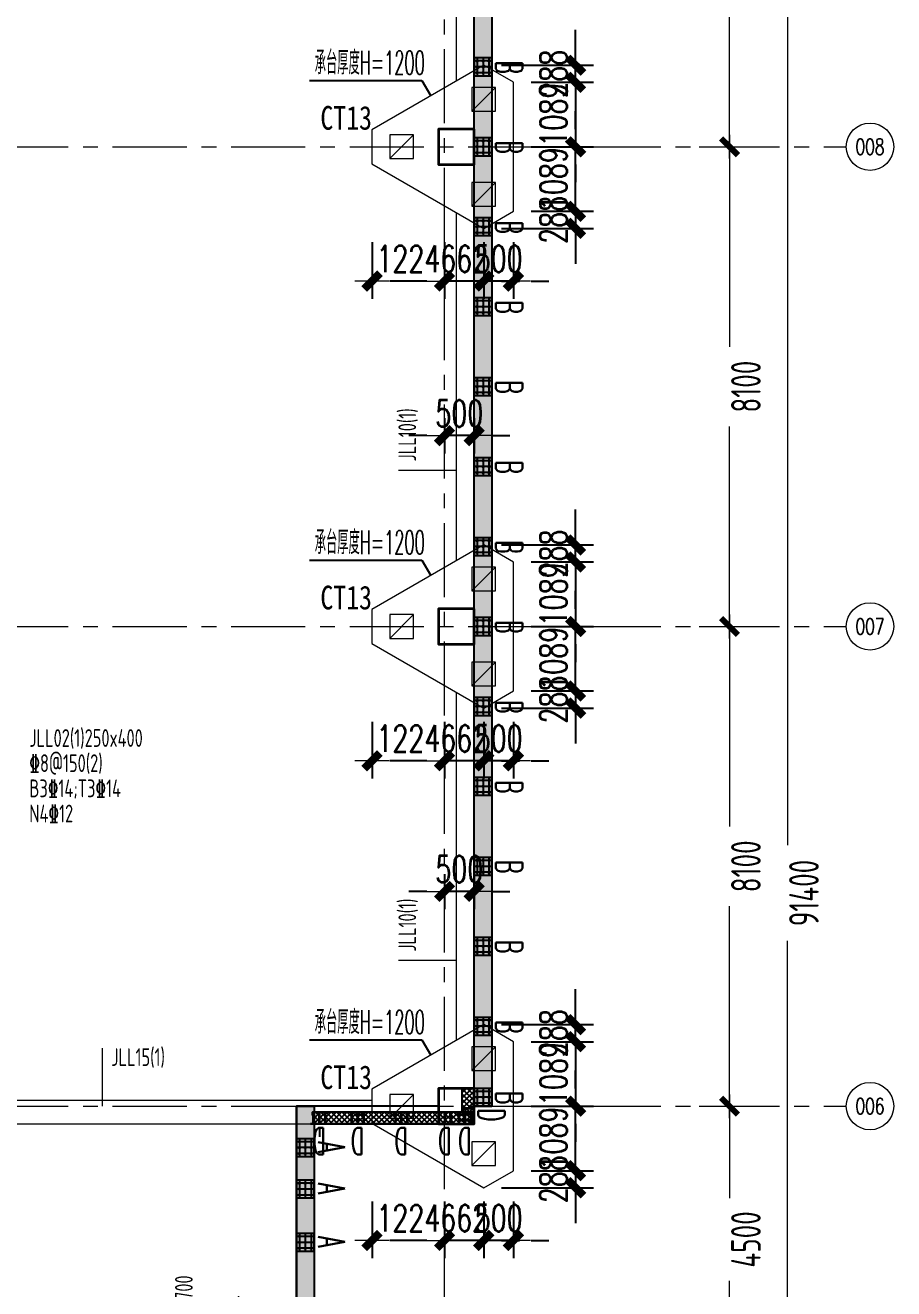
# Model space of a CAD drawing. Extents: x -1201378 to 2367219, y -619313 to 244905.
# Drawn here: x -90832 to -76179, y 175970 to 197304 of the extents above; entities that cross this region are included whole.
import ezdxf
from ezdxf.enums import TextEntityAlignment as Align

# ---------------------------------------------------------------- set-up
doc = ezdxf.new("R2010")
doc.units = 0
doc.header["$LTSCALE"] = 1000
doc.linetypes.add('CENTER', pattern=[2, 1.25, -0.25, 0.25, -0.25])
doc.layers.get('0').update_dxf_attribs({"linetype": 'CONTINUOUS'})
doc.layers.get('Defpoints').update_dxf_attribs({"linetype": 'CONTINUOUS'})
for name, color, linetype in [('!ZN1-填充-8', 8, 'CONTINUOUS'), ('1 轴线 辅助线', 1, 'CENTER'), ('2钢材断面', 2, 'CONTINUOUS'), ('30预埋件', 30, 'CONTINUOUS'), ('40钢材投影', 40, 'CONTINUOUS'), ('ALT_CEN-0-30', 1, 'CENTER'), ('S-BG', 131, 'CONTINUOUS'), ('S-HATCH1-W', 252, 'CONTINUOUS'), ('S-SS', 111, 'CONTINUOUS'), ('S-TEXT', 21, 'CONTINUOUS'), ('结构轮廓线', 1, 'CONTINUOUS')]:
    doc.layers.add(name, color=color, linetype=linetype)
doc.layers.add('A-云线2', color=3, linetype='CONTINUOUS', plot=False)
for name, color, linetype, lineweight in [('S-axis', 111, 'CONTINUOUS', 0), ('S-bkl', 4, 'CONTINUOUS', 0), ('S-col', 2, 'CONTINUOUS', 0), ('S-ct', 2, 'CONTINUOUS', 0), ('S-dim', 81, 'CONTINUOUS', 0), ('S-dote', 5, 'CENTER', 0), ('S-zhuang', 1, 'CONTINUOUS', 0), ('基础梁集中标注', 2, 'CONTINUOUS', 18), ('砼柱', 2, 'CONTINUOUS', 35)]:
    doc.layers.add(name, color=color, linetype=linetype, lineweight=lineweight)
doc.styles.add('_TCH_AXIS', font='COMPLEX', dxfattribs={"bigfont": 'GBCBIG'})
doc.styles.add('DHTEXT-1', font='romans.shx', dxfattribs={"width": 0.7, "bigfont": 'chinese.shx'})
doc.styles.add('SS1', font='tj-romans1.shx', dxfattribs={"width": 0.7, "bigfont": 'tj-hztxt1.shx'})
doc.styles.add('TSSD_Dimension', font='tssdeng.shx', dxfattribs={"width": 0.7, "bigfont": 'hztxt.shx'})
doc.styles.add('样式 1', font='yjkeng.shx', dxfattribs={"width": 0.7, "height": 300, "bigfont": 'yjkchn.shx'})
doc.styles.add('黑体', font='simhei.ttf', dxfattribs={"width": 0.8})
doc.dimstyles.new('S-150-ARCHI', dxfattribs={"dimscale": 150, "dimtxt": 3, "dimasz": 2, "dimexe": 2, "dimexo": 2, "dimgap": 1, "dimtad": 1, "dimdec": 0, "dimzin": 0, "dimdsep": 46, "dimtxsty": 'SS1', "dimblk1": 'TT', "dimblk2": 'TT', "dimsah": 1, "dimcen": 1, "dimclrd": 256, "dimclre": 256, "dimclrt": 256, "dimadec": 0, "dimazin": 0, "dimtfac": 1, "dimtdec": 0, "dimtix": 1, "dimtmove": 2, "dimatfit": 0, "dimldrblk": 'TT', "dimfxl": 2, "dimtolj": 1, "dimtzin": 0, "dimarcsym": 0})
doc.dimstyles.new('TSSD_200_200', dxfattribs={"dimtxt": 500, "dimasz": 200, "dimexe": 200, "dimexo": 500, "dimgap": 200, "dimtad": 1, "dimdec": 0, "dimzin": 0, "dimdsep": 46, "dimtxsty": 'TSSD_Dimension', "dimblk": 'ARCHTICK', "dimcen": 0, "dimdle": 200, "dimclrt": 7, "dimadec": 0, "dimazin": 0, "dimtfac": 1, "dimtdec": 0, "dimtix": 1, "dimtmove": 2, "dimatfit": 3, "dimfxl": 1, "dimtolj": 1, "dimtzin": 0, "dimarcsym": 0})
pattern_1 = [(45, (0, 8600), (-44.90128, 44.90128), []), (135, (0, 8600), (-44.90128, -44.90128), [])]

# ---------------------------------------------------------------- blocks, each defined once
blk = doc.blocks.new('_ArchTick')
at = {"color": 0, "linetype": 'ByBlock', "const_width": 0.5}
blk.add_lwpolyline([(-0.71, -0.71), (0.71, 0.71)], dxfattribs=at)
blk = doc.blocks.new('*D3009')
at = {"layer": 'Defpoints', "color": 0, "transparency": 16777216}
for p in [(-79964, 90727), (-79964, 82627), (-78948, 82627)]:
    blk.add_point(p, dxfattribs=at)
at = {"layer": 'S-axis', "color": 0, "lineweight": -2, "transparency": 16777216}
for p, q in [((-78948, 90927), (-78948, 87348)), ((-79464, 90727), (-78748, 90727)), ((-78948, 82427), (-78948, 86006)), ((-79464, 82627), (-78748, 82627))]:
    blk.add_line(p, q, dxfattribs=at)
at = {"layer": 'S-axis', "color": 0, "lineweight": -2, "transparency": 16777216, "xscale": 200, "yscale": 200, "zscale": 200}
for p, rotation in [((-78948, 90727), 90), ((-78948, 82627), 270)]:
    blk.add_blockref('_ArchTick', p, dxfattribs=dict(at, rotation=rotation))
at = {"layer": 'S-axis', "color": 7, "transparency": 16777216, "insert": (-78673, 86677), "char_height": 500, "attachment_point": 5, "rotation": 90, "style": 'TSSD_Dimension'}
blk.add_mtext('\\A1;8100', dxfattribs=at)
blk = doc.blocks.new('*D3010')
at = {"layer": 'Defpoints', "color": 0, "transparency": 16777216}
for p in [(-79964, 82627), (-79964, 74527), (-78948, 74527)]:
    blk.add_point(p, dxfattribs=at)
at = {"layer": 'S-axis', "color": 0, "lineweight": -2, "transparency": 16777216}
for p, q in [((-78948, 82827), (-78948, 79248)), ((-79464, 82627), (-78748, 82627)), ((-78948, 74327), (-78948, 77906)), ((-79464, 74527), (-78748, 74527))]:
    blk.add_line(p, q, dxfattribs=at)
at = {"layer": 'S-axis', "color": 0, "lineweight": -2, "transparency": 16777216, "xscale": 200, "yscale": 200, "zscale": 200}
for p, rotation in [((-78948, 82627), 90), ((-78948, 74527), 270)]:
    blk.add_blockref('_ArchTick', p, dxfattribs=dict(at, rotation=rotation))
at = {"layer": 'S-axis', "color": 7, "transparency": 16777216, "insert": (-78673, 78577), "char_height": 500, "attachment_point": 5, "rotation": 90, "style": 'TSSD_Dimension'}
blk.add_mtext('\\A1;8100', dxfattribs=at)
blk = doc.blocks.new('*D3011')
at = {"layer": 'Defpoints', "color": 0, "transparency": 16777216}
for p in [(-79964, 74527), (-79964, 66427), (-78948, 66427)]:
    blk.add_point(p, dxfattribs=at)
at = {"layer": 'S-axis', "color": 0, "lineweight": -2, "transparency": 16777216}
for p, q in [((-78948, 74727), (-78948, 71148)), ((-79464, 74527), (-78748, 74527)), ((-78948, 66227), (-78948, 69806)), ((-79464, 66427), (-78748, 66427))]:
    blk.add_line(p, q, dxfattribs=at)
at = {"layer": 'S-axis', "color": 0, "lineweight": -2, "transparency": 16777216, "xscale": 200, "yscale": 200, "zscale": 200}
for p, rotation in [((-78948, 74527), 90), ((-78948, 66427), 270)]:
    blk.add_blockref('_ArchTick', p, dxfattribs=dict(at, rotation=rotation))
at = {"layer": 'S-axis', "color": 7, "transparency": 16777216, "insert": (-78673, 70477), "char_height": 500, "attachment_point": 5, "rotation": 90, "style": 'TSSD_Dimension'}
blk.add_mtext('\\A1;8100', dxfattribs=at)
blk = doc.blocks.new('*D3012')
at = {"layer": 'Defpoints', "color": 0, "transparency": 16777216}
for p in [(-79964, 66427), (-79964, 61927), (-78948, 61927)]:
    blk.add_point(p, dxfattribs=at)
at = {"layer": 'S-axis', "color": 0, "lineweight": -2, "transparency": 16777216}
for p, q in [((-78948, 66627), (-78948, 64875)), ((-79464, 66427), (-78748, 66427)), ((-78948, 61727), (-78948, 63479)), ((-79464, 61927), (-78748, 61927))]:
    blk.add_line(p, q, dxfattribs=at)
at = {"layer": 'S-axis', "color": 0, "lineweight": -2, "transparency": 16777216, "xscale": 200, "yscale": 200, "zscale": 200}
for p, rotation in [((-78948, 66427), 90), ((-78948, 61927), 270)]:
    blk.add_blockref('_ArchTick', p, dxfattribs=dict(at, rotation=rotation))
at = {"layer": 'S-axis', "color": 7, "transparency": 16777216, "insert": (-78673, 64177), "char_height": 500, "attachment_point": 5, "rotation": 90, "style": 'TSSD_Dimension'}
blk.add_mtext('\\A1;4500', dxfattribs=at)
blk = doc.blocks.new('*D3021')
at = {"layer": 'Defpoints', "color": 0, "transparency": 16777216}
for p in [(-79864, 115727), (-77969, 115727), (-79864, 24327)]:
    blk.add_point(p, dxfattribs=at)
at = {"layer": 'S-axis', "color": 0, "lineweight": -2, "transparency": 16777216}
for p, q in [((-77969, 115927), (-77969, 70833)), ((-79364, 115727), (-77769, 115727)), ((-77969, 24127), (-77969, 69221)), ((-79364, 24327), (-77769, 24327))]:
    blk.add_line(p, q, dxfattribs=at)
at = {"layer": 'S-axis', "color": 0, "lineweight": -2, "transparency": 16777216, "xscale": 200, "yscale": 200, "zscale": 200}
for p, rotation in [((-77969, 115727), 90), ((-77969, 24327), 270)]:
    blk.add_blockref('_ArchTick', p, dxfattribs=dict(at, rotation=rotation))
at = {"layer": 'S-axis', "color": 7, "transparency": 16777216, "insert": (-77694, 70027), "char_height": 500, "attachment_point": 5, "rotation": 90, "style": 'TSSD_Dimension'}
blk.add_mtext('\\A1;91400', dxfattribs=at)
blk = doc.blocks.new('A$C6AFE39C8')
at = {"layer": '砼柱', "lineweight": 35}
for points in [[(0, -32500), (-600, -32500), (-600, -33100), (0, -33100)], [(0, -40600), (-600, -40600), (-600, -41200), (0, -41200)], [(0, -48700), (-600, -48700), (-600, -49300), (0, -49300)]]:
    blk.add_lwpolyline(points, close=True, dxfattribs=at)
blk = doc.blocks.new('A$C656D53E9')
at = {"layer": 'S-zhuang', "ltscale": 0.25}
blk.add_line((-200, 200), (200, -200), dxfattribs=at)
at = {"layer": 'S-zhuang', "color": 1, "ltscale": 0.5}
blk.add_lwpolyline([(200, 200), (-200, 200), (-200, -200), (200, -200)], close=True, dxfattribs=at)
blk = doc.blocks.new('TT')
blk.add_line((-0.969, 0), (0.969, 0))
at = {"const_width": 0.45}
blk.add_lwpolyline([(-0.442, -0.442), (0.442, 0.442)], dxfattribs=at)
blk = doc.blocks.new('*D5483')
at = {"layer": 'Defpoints', "color": 0, "transparency": 16777216}
for p in [(-83758, 177741), (-83096, 177741), (-83758, 176785)]:
    blk.add_point(p, dxfattribs=at)
at = {"layer": 'S-dim', "lineweight": -2, "transparency": 16777216}
for p, q in [((-83758, 177441), (-83758, 176485)), ((-83096, 177441), (-83096, 176485)), ((-84058, 176785), (-84358, 176785)), ((-83096, 176785), (-83758, 176785)), ((-82796, 176785), (-82496, 176785))]:
    blk.add_line(p, q, dxfattribs=at)
at = {"layer": 'S-dim', "lineweight": -2, "transparency": 16777216, "xscale": 300, "yscale": 300, "zscale": 300}
for p, rotation in [((-83758, 176785), 5.037998615438211e-12), ((-83096, 176785), 180.000000000005)]:
    blk.add_blockref('TT', p, dxfattribs=dict(at, rotation=rotation))
at = {"layer": 'S-dim', "transparency": 16777216, "insert": (-83427, 177160), "char_height": 450, "attachment_point": 5, "style": 'SS1'}
blk.add_mtext('\\A1;662', dxfattribs=at)
blk = doc.blocks.new('*D5484')
at = {"layer": 'Defpoints', "color": 0, "transparency": 16777216}
for p in [(-84982, 177741), (-83758, 177741), (-84982, 176785)]:
    blk.add_point(p, dxfattribs=at)
at = {"layer": 'S-dim', "lineweight": -2, "transparency": 16777216}
for p, q in [((-84982, 177441), (-84982, 176485)), ((-83758, 177441), (-83758, 176485)), ((-84058, 176785), (-84682, 176785))]:
    blk.add_line(p, q, dxfattribs=at)
at = {"layer": 'S-dim', "lineweight": -2, "transparency": 16777216, "xscale": 300, "yscale": 300, "zscale": 300}
for p, rotation in [((-84982, 176785), 179.9999999999972), ((-83758, 176785), 359.9999999999973)]:
    blk.add_blockref('TT', p, dxfattribs=dict(at, rotation=rotation))
at = {"layer": 'S-dim', "transparency": 16777216, "insert": (-84370, 177160), "char_height": 450, "attachment_point": 5, "style": 'SS1'}
blk.add_mtext('\\A1;1224', dxfattribs=at)
blk = doc.blocks.new('*D5485')
at = {"layer": 'Defpoints', "color": 0, "transparency": 16777216}
for p in [(-83096, 177741), (-82596, 177741), (-83096, 176785)]:
    blk.add_point(p, dxfattribs=at)
at = {"layer": 'S-dim', "lineweight": -2, "transparency": 16777216}
for p, q in [((-83096, 177441), (-83096, 176485)), ((-82596, 177441), (-82596, 176485)), ((-83396, 176785), (-83696, 176785)), ((-82596, 176785), (-83096, 176785)), ((-82296, 176785), (-81996, 176785))]:
    blk.add_line(p, q, dxfattribs=at)
at = {"layer": 'S-dim', "lineweight": -2, "transparency": 16777216, "xscale": 300, "yscale": 300, "zscale": 300}
for p, rotation in [((-83096, 176785), 3.358665743625474e-12), ((-82596, 176785), 180.0000000000034)]:
    blk.add_blockref('TT', p, dxfattribs=dict(at, rotation=rotation))
at = {"layer": 'S-dim', "transparency": 16777216, "insert": (-82846, 177160), "char_height": 450, "attachment_point": 5, "style": 'SS1'}
blk.add_mtext('\\A1;500', dxfattribs=at)
blk = doc.blocks.new('*D5486')
at = {"layer": 'Defpoints', "color": 0, "transparency": 16777216}
for p in [(-82596, 180141), (-82596, 179052), (-81547, 179052)]:
    blk.add_point(p, dxfattribs=at)
at = {"layer": 'S-dim', "lineweight": -2, "transparency": 16777216}
for p, q in [((-81547, 180441), (-81547, 180741)), ((-82296, 180141), (-81247, 180141)), ((-81547, 180141), (-81547, 179052)), ((-82296, 179052), (-81247, 179052)), ((-81547, 178752), (-81547, 178452))]:
    blk.add_line(p, q, dxfattribs=at)
at = {"layer": 'S-dim', "lineweight": -2, "transparency": 16777216, "xscale": 300, "yscale": 300, "zscale": 300}
for p, rotation in [((-81547, 180141), 270), ((-81547, 179052), 90)]:
    blk.add_blockref('TT', p, dxfattribs=dict(at, rotation=rotation))
at = {"layer": 'S-dim', "transparency": 16777216, "insert": (-81922, 179596), "char_height": 450, "attachment_point": 5, "rotation": 90, "style": 'SS1'}
blk.add_mtext('\\A1;1089', dxfattribs=at)
blk = doc.blocks.new('*D5487')
at = {"layer": 'Defpoints', "color": 0, "transparency": 16777216}
for p in [(-82596, 179052), (-81547, 179052), (-82596, 177963)]:
    blk.add_point(p, dxfattribs=at)
at = {"layer": 'S-dim', "lineweight": -2, "transparency": 16777216}
for p, q in [((-81547, 179352), (-81547, 179652)), ((-82296, 179052), (-81247, 179052)), ((-81547, 177963), (-81547, 179052)), ((-82296, 177963), (-81247, 177963)), ((-81547, 177663), (-81547, 177363))]:
    blk.add_line(p, q, dxfattribs=at)
at = {"layer": 'S-dim', "lineweight": -2, "transparency": 16777216, "xscale": 300, "yscale": 300, "zscale": 300}
for p, rotation in [((-81547, 179052), 270), ((-81547, 177963), 90)]:
    blk.add_blockref('TT', p, dxfattribs=dict(at, rotation=rotation))
at = {"layer": 'S-dim', "transparency": 16777216, "insert": (-81922, 178507), "char_height": 450, "attachment_point": 5, "rotation": 90, "style": 'SS1'}
blk.add_mtext('\\A1;1089', dxfattribs=at)
blk = doc.blocks.new('*D5488')
at = {"layer": 'Defpoints', "color": 0, "transparency": 16777216}
for p in [(-82596, 177963), (-83096, 177675), (-81547, 177675)]:
    blk.add_point(p, dxfattribs=at)
at = {"layer": 'S-dim', "lineweight": -2, "transparency": 16777216}
for p, q in [((-81547, 178263), (-81547, 178563)), ((-82296, 177963), (-81247, 177963)), ((-81547, 177963), (-81547, 177675)), ((-82796, 177675), (-81247, 177675)), ((-81547, 177375), (-81547, 177075))]:
    blk.add_line(p, q, dxfattribs=at)
at = {"layer": 'S-dim', "lineweight": -2, "transparency": 16777216, "xscale": 300, "yscale": 300, "zscale": 300}
for p, rotation in [((-81547, 177963), 270), ((-81547, 177675), 90)]:
    blk.add_blockref('TT', p, dxfattribs=dict(at, rotation=rotation))
at = {"layer": 'S-dim', "transparency": 16777216, "insert": (-81922, 177819), "char_height": 450, "attachment_point": 5, "rotation": 90, "style": 'SS1'}
blk.add_mtext('\\A1;288', dxfattribs=at)
blk = doc.blocks.new('*D5489')
at = {"layer": 'Defpoints', "color": 0, "transparency": 16777216}
for p in [(-83096, 180429), (-81547, 180429), (-82596, 180141)]:
    blk.add_point(p, dxfattribs=at)
at = {"layer": 'S-dim', "lineweight": -2, "transparency": 16777216}
for p, q in [((-81547, 180729), (-81547, 181029)), ((-82796, 180429), (-81247, 180429)), ((-81547, 180141), (-81547, 180429)), ((-82296, 180141), (-81247, 180141)), ((-81547, 179841), (-81547, 179541))]:
    blk.add_line(p, q, dxfattribs=at)
at = {"layer": 'S-dim', "lineweight": -2, "transparency": 16777216, "xscale": 300, "yscale": 300, "zscale": 300}
for p, rotation in [((-81547, 180429), 270), ((-81547, 180141), 90)]:
    blk.add_blockref('TT', p, dxfattribs=dict(at, rotation=rotation))
at = {"layer": 'S-dim', "transparency": 16777216, "insert": (-81922, 180285), "char_height": 450, "attachment_point": 5, "rotation": 90, "style": 'SS1'}
blk.add_mtext('\\A1;288', dxfattribs=at)
blk = doc.blocks.new('*D5490')
at = {"layer": 'Defpoints', "color": 0, "transparency": 16777216}
for p in [(-83758, 185841), (-83096, 185841), (-83758, 184885)]:
    blk.add_point(p, dxfattribs=at)
at = {"layer": 'S-dim', "lineweight": -2, "transparency": 16777216}
for p, q in [((-83758, 185541), (-83758, 184585)), ((-83096, 185541), (-83096, 184585)), ((-84058, 184885), (-84358, 184885)), ((-83096, 184885), (-83758, 184885)), ((-82796, 184885), (-82496, 184885))]:
    blk.add_line(p, q, dxfattribs=at)
at = {"layer": 'S-dim', "lineweight": -2, "transparency": 16777216, "xscale": 300, "yscale": 300, "zscale": 300}
for p, rotation in [((-83758, 184885), 5.037998615438211e-12), ((-83096, 184885), 180.000000000005)]:
    blk.add_blockref('TT', p, dxfattribs=dict(at, rotation=rotation))
at = {"layer": 'S-dim', "transparency": 16777216, "insert": (-83427, 185260), "char_height": 450, "attachment_point": 5, "style": 'SS1'}
blk.add_mtext('\\A1;662', dxfattribs=at)
blk = doc.blocks.new('*D5491')
at = {"layer": 'Defpoints', "color": 0, "transparency": 16777216}
for p in [(-84982, 185841), (-83758, 185841), (-84982, 184885)]:
    blk.add_point(p, dxfattribs=at)
at = {"layer": 'S-dim', "lineweight": -2, "transparency": 16777216}
for p, q in [((-84982, 185541), (-84982, 184585)), ((-83758, 185541), (-83758, 184585)), ((-84058, 184885), (-84682, 184885))]:
    blk.add_line(p, q, dxfattribs=at)
at = {"layer": 'S-dim', "lineweight": -2, "transparency": 16777216, "xscale": 300, "yscale": 300, "zscale": 300}
for p, rotation in [((-84982, 184885), 179.9999999999972), ((-83758, 184885), 359.9999999999973)]:
    blk.add_blockref('TT', p, dxfattribs=dict(at, rotation=rotation))
at = {"layer": 'S-dim', "transparency": 16777216, "insert": (-84370, 185260), "char_height": 450, "attachment_point": 5, "style": 'SS1'}
blk.add_mtext('\\A1;1224', dxfattribs=at)
blk = doc.blocks.new('*D5492')
at = {"layer": 'Defpoints', "color": 0, "transparency": 16777216}
for p in [(-83096, 185841), (-82596, 185841), (-83096, 184885)]:
    blk.add_point(p, dxfattribs=at)
at = {"layer": 'S-dim', "lineweight": -2, "transparency": 16777216}
for p, q in [((-83096, 185541), (-83096, 184585)), ((-82596, 185541), (-82596, 184585)), ((-83396, 184885), (-83696, 184885)), ((-82596, 184885), (-83096, 184885)), ((-82296, 184885), (-81996, 184885))]:
    blk.add_line(p, q, dxfattribs=at)
at = {"layer": 'S-dim', "lineweight": -2, "transparency": 16777216, "xscale": 300, "yscale": 300, "zscale": 300}
for p, rotation in [((-83096, 184885), 3.358665743625474e-12), ((-82596, 184885), 180.0000000000034)]:
    blk.add_blockref('TT', p, dxfattribs=dict(at, rotation=rotation))
at = {"layer": 'S-dim', "transparency": 16777216, "insert": (-82846, 185260), "char_height": 450, "attachment_point": 5, "style": 'SS1'}
blk.add_mtext('\\A1;500', dxfattribs=at)
blk = doc.blocks.new('*D5493')
at = {"layer": 'Defpoints', "color": 0, "transparency": 16777216}
for p in [(-82596, 188241), (-82596, 187152), (-81547, 187152)]:
    blk.add_point(p, dxfattribs=at)
at = {"layer": 'S-dim', "lineweight": -2, "transparency": 16777216}
for p, q in [((-81547, 188541), (-81547, 188841)), ((-82296, 188241), (-81247, 188241)), ((-81547, 188241), (-81547, 187152)), ((-82296, 187152), (-81247, 187152)), ((-81547, 186852), (-81547, 186552))]:
    blk.add_line(p, q, dxfattribs=at)
at = {"layer": 'S-dim', "lineweight": -2, "transparency": 16777216, "xscale": 300, "yscale": 300, "zscale": 300}
for p, rotation in [((-81547, 188241), 270), ((-81547, 187152), 90)]:
    blk.add_blockref('TT', p, dxfattribs=dict(at, rotation=rotation))
at = {"layer": 'S-dim', "transparency": 16777216, "insert": (-81922, 187696), "char_height": 450, "attachment_point": 5, "rotation": 90, "style": 'SS1'}
blk.add_mtext('\\A1;1089', dxfattribs=at)
blk = doc.blocks.new('*D5494')
at = {"layer": 'Defpoints', "color": 0, "transparency": 16777216}
for p in [(-82596, 187152), (-81547, 187152), (-82596, 186063)]:
    blk.add_point(p, dxfattribs=at)
at = {"layer": 'S-dim', "lineweight": -2, "transparency": 16777216}
for p, q in [((-81547, 187452), (-81547, 187752)), ((-82296, 187152), (-81247, 187152)), ((-81547, 186063), (-81547, 187152)), ((-82296, 186063), (-81247, 186063)), ((-81547, 185763), (-81547, 185463))]:
    blk.add_line(p, q, dxfattribs=at)
at = {"layer": 'S-dim', "lineweight": -2, "transparency": 16777216, "xscale": 300, "yscale": 300, "zscale": 300}
for p, rotation in [((-81547, 187152), 270), ((-81547, 186063), 90)]:
    blk.add_blockref('TT', p, dxfattribs=dict(at, rotation=rotation))
at = {"layer": 'S-dim', "transparency": 16777216, "insert": (-81922, 186607), "char_height": 450, "attachment_point": 5, "rotation": 90, "style": 'SS1'}
blk.add_mtext('\\A1;1089', dxfattribs=at)
blk = doc.blocks.new('*D5495')
at = {"layer": 'Defpoints', "color": 0, "transparency": 16777216}
for p in [(-82596, 186063), (-83096, 185775), (-81547, 185775)]:
    blk.add_point(p, dxfattribs=at)
at = {"layer": 'S-dim', "lineweight": -2, "transparency": 16777216}
for p, q in [((-81547, 186363), (-81547, 186663)), ((-82296, 186063), (-81247, 186063)), ((-81547, 186063), (-81547, 185775)), ((-82796, 185775), (-81247, 185775)), ((-81547, 185475), (-81547, 185175))]:
    blk.add_line(p, q, dxfattribs=at)
at = {"layer": 'S-dim', "lineweight": -2, "transparency": 16777216, "xscale": 300, "yscale": 300, "zscale": 300}
for p, rotation in [((-81547, 186063), 270), ((-81547, 185775), 90)]:
    blk.add_blockref('TT', p, dxfattribs=dict(at, rotation=rotation))
at = {"layer": 'S-dim', "transparency": 16777216, "insert": (-81922, 185919), "char_height": 450, "attachment_point": 5, "rotation": 90, "style": 'SS1'}
blk.add_mtext('\\A1;288', dxfattribs=at)
blk = doc.blocks.new('*D5496')
at = {"layer": 'Defpoints', "color": 0, "transparency": 16777216}
for p in [(-83096, 188529), (-81547, 188529), (-82596, 188241)]:
    blk.add_point(p, dxfattribs=at)
at = {"layer": 'S-dim', "lineweight": -2, "transparency": 16777216}
for p, q in [((-81547, 188829), (-81547, 189129)), ((-82796, 188529), (-81247, 188529)), ((-81547, 188241), (-81547, 188529)), ((-82296, 188241), (-81247, 188241)), ((-81547, 187941), (-81547, 187641))]:
    blk.add_line(p, q, dxfattribs=at)
at = {"layer": 'S-dim', "lineweight": -2, "transparency": 16777216, "xscale": 300, "yscale": 300, "zscale": 300}
for p, rotation in [((-81547, 188529), 270), ((-81547, 188241), 90)]:
    blk.add_blockref('TT', p, dxfattribs=dict(at, rotation=rotation))
at = {"layer": 'S-dim', "transparency": 16777216, "insert": (-81922, 188385), "char_height": 450, "attachment_point": 5, "rotation": 90, "style": 'SS1'}
blk.add_mtext('\\A1;288', dxfattribs=at)
blk = doc.blocks.new('*D5497')
at = {"layer": 'Defpoints', "color": 0, "transparency": 16777216}
for p in [(-83758, 193941), (-83096, 193941), (-83758, 192985)]:
    blk.add_point(p, dxfattribs=at)
at = {"layer": 'S-dim', "lineweight": -2, "transparency": 16777216}
for p, q in [((-83758, 193641), (-83758, 192685)), ((-83096, 193641), (-83096, 192685)), ((-84058, 192985), (-84358, 192985)), ((-83096, 192985), (-83758, 192985)), ((-82796, 192985), (-82496, 192985))]:
    blk.add_line(p, q, dxfattribs=at)
at = {"layer": 'S-dim', "lineweight": -2, "transparency": 16777216, "xscale": 300, "yscale": 300, "zscale": 300}
for p, rotation in [((-83758, 192985), 5.037998615438211e-12), ((-83096, 192985), 180.000000000005)]:
    blk.add_blockref('TT', p, dxfattribs=dict(at, rotation=rotation))
at = {"layer": 'S-dim', "transparency": 16777216, "insert": (-83427, 193360), "char_height": 450, "attachment_point": 5, "style": 'SS1'}
blk.add_mtext('\\A1;662', dxfattribs=at)
blk = doc.blocks.new('*D5373')
at = {"layer": 'Defpoints', "color": 0, "transparency": 16777216}
for p in [(-84982, 193941), (-83758, 193941), (-84982, 192985)]:
    blk.add_point(p, dxfattribs=at)
at = {"layer": 'S-dim', "lineweight": -2, "transparency": 16777216}
for p, q in [((-84982, 193641), (-84982, 192685)), ((-83758, 193641), (-83758, 192685)), ((-84058, 192985), (-84682, 192985))]:
    blk.add_line(p, q, dxfattribs=at)
at = {"layer": 'S-dim', "lineweight": -2, "transparency": 16777216, "xscale": 300, "yscale": 300, "zscale": 300}
for p, rotation in [((-84982, 192985), 179.9999999999972), ((-83758, 192985), 359.9999999999973)]:
    blk.add_blockref('TT', p, dxfattribs=dict(at, rotation=rotation))
at = {"layer": 'S-dim', "transparency": 16777216, "insert": (-84370, 193360), "char_height": 450, "attachment_point": 5, "style": 'SS1'}
blk.add_mtext('\\A1;1224', dxfattribs=at)
blk = doc.blocks.new('*D5374')
at = {"layer": 'Defpoints', "color": 0, "transparency": 16777216}
for p in [(-83096, 193941), (-82596, 193941), (-83096, 192985)]:
    blk.add_point(p, dxfattribs=at)
at = {"layer": 'S-dim', "lineweight": -2, "transparency": 16777216}
for p, q in [((-83096, 193641), (-83096, 192685)), ((-82596, 193641), (-82596, 192685)), ((-83396, 192985), (-83696, 192985)), ((-82596, 192985), (-83096, 192985)), ((-82296, 192985), (-81996, 192985))]:
    blk.add_line(p, q, dxfattribs=at)
at = {"layer": 'S-dim', "lineweight": -2, "transparency": 16777216, "xscale": 300, "yscale": 300, "zscale": 300}
for p, rotation in [((-83096, 192985), 3.358665743625474e-12), ((-82596, 192985), 180.0000000000034)]:
    blk.add_blockref('TT', p, dxfattribs=dict(at, rotation=rotation))
at = {"layer": 'S-dim', "transparency": 16777216, "insert": (-82846, 193360), "char_height": 450, "attachment_point": 5, "style": 'SS1'}
blk.add_mtext('\\A1;500', dxfattribs=at)
blk = doc.blocks.new('*D5375')
at = {"layer": 'Defpoints', "color": 0, "transparency": 16777216}
for p in [(-82596, 196341), (-82596, 195252), (-81547, 195252)]:
    blk.add_point(p, dxfattribs=at)
at = {"layer": 'S-dim', "lineweight": -2, "transparency": 16777216}
for p, q in [((-81547, 196641), (-81547, 196941)), ((-82296, 196341), (-81247, 196341)), ((-81547, 196341), (-81547, 195252)), ((-82296, 195252), (-81247, 195252)), ((-81547, 194952), (-81547, 194652))]:
    blk.add_line(p, q, dxfattribs=at)
at = {"layer": 'S-dim', "lineweight": -2, "transparency": 16777216, "xscale": 300, "yscale": 300, "zscale": 300}
for p, rotation in [((-81547, 196341), 270), ((-81547, 195252), 90)]:
    blk.add_blockref('TT', p, dxfattribs=dict(at, rotation=rotation))
at = {"layer": 'S-dim', "transparency": 16777216, "insert": (-81922, 195796), "char_height": 450, "attachment_point": 5, "rotation": 90, "style": 'SS1'}
blk.add_mtext('\\A1;1089', dxfattribs=at)
blk = doc.blocks.new('*D5376')
at = {"layer": 'Defpoints', "color": 0, "transparency": 16777216}
for p in [(-82596, 195252), (-81547, 195252), (-82596, 194163)]:
    blk.add_point(p, dxfattribs=at)
at = {"layer": 'S-dim', "lineweight": -2, "transparency": 16777216}
for p, q in [((-81547, 195552), (-81547, 195852)), ((-82296, 195252), (-81247, 195252)), ((-81547, 194163), (-81547, 195252)), ((-82296, 194163), (-81247, 194163)), ((-81547, 193863), (-81547, 193563))]:
    blk.add_line(p, q, dxfattribs=at)
at = {"layer": 'S-dim', "lineweight": -2, "transparency": 16777216, "xscale": 300, "yscale": 300, "zscale": 300}
for p, rotation in [((-81547, 195252), 270), ((-81547, 194163), 90)]:
    blk.add_blockref('TT', p, dxfattribs=dict(at, rotation=rotation))
at = {"layer": 'S-dim', "transparency": 16777216, "insert": (-81922, 194707), "char_height": 450, "attachment_point": 5, "rotation": 90, "style": 'SS1'}
blk.add_mtext('\\A1;1089', dxfattribs=at)
blk = doc.blocks.new('*D5377')
at = {"layer": 'Defpoints', "color": 0, "transparency": 16777216}
for p in [(-82596, 194163), (-83096, 193875), (-81547, 193875)]:
    blk.add_point(p, dxfattribs=at)
at = {"layer": 'S-dim', "lineweight": -2, "transparency": 16777216}
for p, q in [((-81547, 194463), (-81547, 194763)), ((-82296, 194163), (-81247, 194163)), ((-81547, 194163), (-81547, 193875)), ((-82796, 193875), (-81247, 193875)), ((-81547, 193575), (-81547, 193275))]:
    blk.add_line(p, q, dxfattribs=at)
at = {"layer": 'S-dim', "lineweight": -2, "transparency": 16777216, "xscale": 300, "yscale": 300, "zscale": 300}
for p, rotation in [((-81547, 194163), 270), ((-81547, 193875), 90)]:
    blk.add_blockref('TT', p, dxfattribs=dict(at, rotation=rotation))
at = {"layer": 'S-dim', "transparency": 16777216, "insert": (-81922, 194019), "char_height": 450, "attachment_point": 5, "rotation": 90, "style": 'SS1'}
blk.add_mtext('\\A1;288', dxfattribs=at)
blk = doc.blocks.new('*D5378')
at = {"layer": 'Defpoints', "color": 0, "transparency": 16777216}
for p in [(-83096, 196629), (-81547, 196629), (-82596, 196341)]:
    blk.add_point(p, dxfattribs=at)
at = {"layer": 'S-dim', "lineweight": -2, "transparency": 16777216}
for p, q in [((-81547, 196929), (-81547, 197229)), ((-82796, 196629), (-81247, 196629)), ((-81547, 196341), (-81547, 196629)), ((-82296, 196341), (-81247, 196341)), ((-81547, 196041), (-81547, 195741))]:
    blk.add_line(p, q, dxfattribs=at)
at = {"layer": 'S-dim', "lineweight": -2, "transparency": 16777216, "xscale": 300, "yscale": 300, "zscale": 300}
for p, rotation in [((-81547, 196629), 270), ((-81547, 196341), 90)]:
    blk.add_blockref('TT', p, dxfattribs=dict(at, rotation=rotation))
at = {"layer": 'S-dim', "transparency": 16777216, "insert": (-81922, 196485), "char_height": 450, "attachment_point": 5, "rotation": 90, "style": 'SS1'}
blk.add_mtext('\\A1;288', dxfattribs=at)
blk = doc.blocks.new('*D5585')
at = {"layer": 'Defpoints', "color": 0, "transparency": 16777216}
for p in [(-83758, 183269), (-83258, 183269), (-83758, 182678)]:
    blk.add_point(p, dxfattribs=at)
at = {"layer": 'S-dim', "lineweight": -2, "transparency": 16777216}
for p, q in [((-83758, 182969), (-83758, 182378)), ((-83258, 182969), (-83258, 182378)), ((-84058, 182678), (-84358, 182678)), ((-83258, 182678), (-83758, 182678)), ((-82958, 182678), (-82658, 182678))]:
    blk.add_line(p, q, dxfattribs=at)
at = {"layer": 'S-dim', "lineweight": -2, "transparency": 16777216, "xscale": 300, "yscale": 300, "zscale": 300}
blk.add_blockref('TT', (-83758, 182678), dxfattribs=at)
at = {"layer": 'S-dim', "lineweight": -2, "transparency": 16777216, "xscale": 300, "yscale": 300, "zscale": 300, "rotation": 180}
blk.add_blockref('TT', (-83258, 182678), dxfattribs=at)
at = {"layer": 'S-dim', "transparency": 16777216, "insert": (-83508, 183053), "char_height": 450, "attachment_point": 5, "style": 'SS1'}
blk.add_mtext('\\A1;500', dxfattribs=at)
blk = doc.blocks.new('*D5586')
at = {"layer": 'Defpoints', "color": 0, "transparency": 16777216}
for p in [(-83758, 190967), (-83258, 190967), (-83758, 190375)]:
    blk.add_point(p, dxfattribs=at)
at = {"layer": 'S-dim', "lineweight": -2, "transparency": 16777216}
for p, q in [((-83758, 190667), (-83758, 190075)), ((-83258, 190667), (-83258, 190075)), ((-84058, 190375), (-84358, 190375)), ((-83258, 190375), (-83758, 190375)), ((-82958, 190375), (-82658, 190375))]:
    blk.add_line(p, q, dxfattribs=at)
at = {"layer": 'S-dim', "lineweight": -2, "transparency": 16777216, "xscale": 300, "yscale": 300, "zscale": 300}
blk.add_blockref('TT', (-83758, 190375), dxfattribs=at)
at = {"layer": 'S-dim', "lineweight": -2, "transparency": 16777216, "xscale": 300, "yscale": 300, "zscale": 300, "rotation": 180}
blk.add_blockref('TT', (-83258, 190375), dxfattribs=at)
at = {"layer": 'S-dim', "transparency": 16777216, "insert": (-83508, 190750), "char_height": 450, "attachment_point": 5, "style": 'SS1'}
blk.add_mtext('\\A1;500', dxfattribs=at)
blk = doc.blocks.new('1号厂房一层')
at = {"layer": '结构轮廓线', "color": 1, "ltscale": 500}
blk.add_line((-83258, 479052), (-82958, 479052), dxfattribs=at)
blk.add_lwpolyline([(-82958, 511492), (-82958, 479052)], dxfattribs=at)
at = {"layer": '结构轮廓线', "color": 3, "ltscale": 500}
for points in [[(-83858, 479052), (-86258, 479052), (-86258, 470052), (-83858, 470052)], [(-83858, 478752), (-85958, 478752), (-85958, 470352), (-83858, 470352)]]:
    blk.add_lwpolyline(points, dxfattribs=at)
blk = doc.blocks.new('20250903183753')
at = {"layer": '2钢材断面'}
for p, q in [((150, 0), (-150, 0)), ((-150, 0), (-150, -300)), ((150, -300), (150, 0)), ((-150, -300), (150, -300))]:
    blk.add_line(p, q, dxfattribs=at)
at = {"layer": '40钢材投影'}
for centre, radius in [((-100, -50), 12), ((-100, -150), 12), ((-100, -50), 6), ((-100, -150), 6), ((0, -50), 12), ((0, -150), 12), ((0, -50), 6), ((0, -150), 6), ((100, -50), 12), ((100, -150), 12), ((100, -50), 6), ((100, -150), 6), ((-100, -250), 12), ((-100, -250), 6), ((0, -250), 12), ((0, -250), 6), ((100, -251), 12), ((100, -251), 6)]:
    blk.add_circle(centre, radius, dxfattribs=at)
at = {"layer": 'ALT_CEN-0-30', "ltscale": 20}
for p, q in [((-100, 0), (-100, -300)), ((0, 0), (0, -300)), ((100, 0), (100, -300)), ((-150, -50), (150, -50)), ((-150, -150), (150, -150)), ((-150, -250), (150, -250))]:
    blk.add_line(p, q, dxfattribs=at)
blk = doc.blocks.new('20250903183821')
at = {"ltscale": 50}
blk.add_blockref('20250903183753', (0, 0), dxfattribs=at)
at = {"layer": '30预埋件', "style": 'DHTEXT-1', "text_generation_flag": 6, "width": 0.55}
blk.add_attdef('B', (-105, 65), '', height=450, rotation=180, dxfattribs=at)
blk = doc.blocks.new('20250903183448')
at = {"ltscale": 500}
blk.add_blockref('20250903183821', (0, -20), dxfattribs=at).add_auto_attribs({'B': 'A'})
blk = doc.blocks.new('234')
at = {"layer": '!ZN1-填充-8'}
h = blk.add_hatch(color=252, dxfattribs=at)
h.dxf.hatch_style = 1
h.paths.add_polyline_path([(-105, -10), (-113, -10), (-105, -18)])
h = blk.add_hatch(color=252, dxfattribs=at)
h.dxf.hatch_style = 1
h.paths.add_polyline_path([(-95, -18), (-105, -18), (-105, -10), (-95, -10)])
h = blk.add_hatch(color=252, dxfattribs=at)
h.dxf.hatch_style = 1
h.paths.add_polyline_path([(-95, -10), (-87, -10), (-95, -18)])
h = blk.add_hatch(color=252, dxfattribs=at)
h.dxf.hatch_style = 1
h.paths.add_polyline_path([(-5, -10), (-13, -10), (-5, -18)])
h = blk.add_hatch(color=252, dxfattribs=at)
h.dxf.hatch_style = 1
h.paths.add_polyline_path([(5, -18), (-5, -18), (-5, -10), (5, -10)])
h = blk.add_hatch(color=252, dxfattribs=at)
h.dxf.hatch_style = 1
h.paths.add_polyline_path([(5, -10), (13, -10), (5, -18)])
h = blk.add_hatch(color=252, dxfattribs=at)
h.dxf.hatch_style = 1
h.paths.add_polyline_path([(95, -10), (87, -10), (95, -18)])
h = blk.add_hatch(color=252, dxfattribs=at)
h.dxf.hatch_style = 1
h.paths.add_polyline_path([(105, -18), (95, -18), (95, -10), (105, -10)])
h = blk.add_hatch(color=252, dxfattribs=at)
h.dxf.hatch_style = 1
h.paths.add_polyline_path([(105, -10), (113, -10), (105, -18)])
at = {"layer": '2钢材断面'}
for p, q in [((-150, 0), (-150, -10)), ((150, 0), (-150, 0)), ((150, 0), (150, -10)), ((-94, -10), (-150, -10)), ((0, -10), (-94, -10)), ((106, -10), (0, -10)), ((150, -10), (106, -10))]:
    blk.add_line(p, q, dxfattribs=at)
at = {"layer": '40钢材投影'}
for p, q in [((-105, -18), (-113, -10)), ((-105, -10), (-105, -200)), ((-95, -200), (-105, -200)), ((-95, -10), (-95, -200)), ((-95, -18), (-87, -10)), ((-5, -18), (-13, -10)), ((-5, -10), (-5, -200)), ((5, -200), (-5, -200)), ((5, -10), (5, -200)), ((5, -18), (13, -10)), ((95, -18), (87, -10)), ((95, -10), (95, -200)), ((105, -200), (95, -200)), ((105, -10), (105, -200)), ((105, -18), (113, -10))]:
    blk.add_line(p, q, dxfattribs=at)
for points in [[(-95, -172), (-95, -150), (-85, -150), (-85, -200), (-95, -200), (-95, -184)], [(5, -172), (5, -150), (15, -150), (15, -200), (5, -200), (5, -184)], [(105, -172), (105, -150), (115, -150), (115, -200), (105, -200), (105, -184)]]:
    blk.add_lwpolyline(points, dxfattribs=at)
at = {"layer": 'ALT_CEN-0-30', "ltscale": 0.3}
for p, q in [((-100, 0), (-100, -215)), ((0, 0), (0, -215)), ((100, 0), (100, -215))]:
    blk.add_line(p, q, dxfattribs=at)
blk = doc.blocks.new('20250912151943')
at = {"layer": '40钢材投影', "color": 2, "ltscale": 500, "rotation": 180}
blk.add_blockref('234', (0, 0), dxfattribs=at)
at = {"layer": '30预埋件', "style": 'DHTEXT-1', "text_generation_flag": 6, "width": 0.55}
blk.add_attdef('B', (105, -65), '', height=450, dxfattribs=at)
blk = doc.blocks.new('1#轴网')
at = {"layer": 'S-axis'}
for centre in [(-76579.2, 82628.1), (-76579.2, 74528.1), (-76579.2, 66428.1)]:
    blk.add_circle(centre, 400, dxfattribs=at)
at = {"layer": 'S-dote'}
for p, q in [((-83758.5, 19024), (-83758.5, 124689.3)), ((-99358.5, 82627), (-76979.2, 82627)), ((-99358.5, 74527), (-76979.2, 74527)), ((-99358.5, 66427), (-76979.2, 66427))]:
    blk.add_line(p, q, dxfattribs=at)
at = {"layer": 'S-axis', "style": '_TCH_AXIS', "width": 0.705882}
for s, p in [('008', (-76824.4, 82493)), ('007', (-76824.4, 74393)), ('006', (-76824.4, 66293))]:
    blk.add_text(s, height=270.22, dxfattribs=at).set_placement(p)
at = {"layer": 'S-axis'}
for base, p1, p2, angle, picture, middle in [((-77968.8, 115727), (-79864.3, 24327), (-79864.3, 115727), 90, '*D3021', (-77693.8, 70027)), ((-78948.5, 82627), (-79964.3, 90727), (-79964.3, 82627), 270, '*D3009', (-78673.5, 86677)), ((-78948.5, 74527), (-79964.3, 82627), (-79964.3, 74527), 270, '*D3010', (-78673.5, 78577)), ((-78948.5, 66427), (-79964.3, 74527), (-79964.3, 66427), 270, '*D3011', (-78673.5, 70477)), ((-78948.5, 61927), (-79964.3, 66427), (-79964.3, 61927), 270, '*D3012', (-78673.5, 64177))]:
    dim = blk.add_linear_dim(base=base, p1=p1, p2=p2, angle=angle, dimstyle='TSSD_200_200', dxfattribs=at)
    dim.commit()
    dim.dimension.update_dxf_attribs({"geometry": picture, "text_midpoint": middle, "dimtype": 161})

msp = doc.modelspace()

# ---------------------------------------------------------------- hatches: boundary and pattern name
at = {"layer": 'S-HATCH1-W'}
h = msp.add_hatch(dxfattribs=at)
h.set_pattern_fill('HONEY', color=256, scale=20)
h.paths.add_polyline_path([(-82958.4, 179051.8), (-83258.4, 179051.8), (-83258.4, 214151.8), (-82958.4, 214151.8)])
h = msp.add_hatch(dxfattribs=at)
h.set_pattern_fill('ANSI37', color=256, scale=20)
h.set_pattern_definition(pattern_1)
h.paths.add_polyline_path([(-83458.4, 179351.8), (-83258.4, 179351.8), (-83258.4, 178951.8), (-83458.4, 178951.8)])
h = msp.add_hatch(dxfattribs=at)
h.set_pattern_fill('HONEY', color=256, scale=20)
h.set_pattern_definition([(0, (-2999.826, -9000), (95.25, 54.992613), [63.5, -127]), (120, (-2999.826, -9000), (-95.25, 54.992613), [63.5, -127]), (60, (-2999.826, -9000), (2e-07, 109.985226), [-127, 63.5])])
h.paths.add_polyline_path([(-85958.2, 170051.8), (-86258.2, 170051.8), (-86258.2, 179051.8), (-85958.2, 179051.8)])
h = msp.add_hatch(dxfattribs=at)
h.set_pattern_fill('ANSI37', color=256, scale=20)
h.set_pattern_definition(pattern_1)
h.paths.add_polyline_path([(-85958.2, 178751.8), (-83258.4, 178751.8), (-83258.4, 178951.8), (-85958.2, 178951.8)])

# ---------------------------------------------------------------- linework, layer by layer
at = {"layer": '1 轴线 辅助线', "ltscale": 10}
msp.add_line((-85868.4, 178696.8), (-85868.4, 178536.8), dxfattribs=at)
at = {"layer": 'S-BG'}
for p, q in [((-86039.3, 196369.9), (-84140, 196369.9)), ((-84140, 196369.9), (-83991.5, 196112.5)), ((-86039.3, 188269.9), (-84140, 188269.9)), ((-84140, 188269.9), (-83991.5, 188012.5)), ((-86039.3, 180169.9), (-84140, 180169.9)), ((-84140, 180169.9), (-83991.5, 179912.5))]:
    msp.add_line(p, q, dxfattribs=at)
at = {"layer": 'S-bkl'}
for p, q in [((-92858.5, 179151.8), (-84982.5, 179151.8)), ((-92858.5, 178751.8), (-84963.4, 178751.8)), ((-86258.5, 170351.8), (-86258.5, 178751.8)), ((-85958.5, 170351.8), (-85958.5, 178751.8))]:
    msp.add_line(p, q, dxfattribs=at)
for points in [[(-83558.5, 196362.3), (-83558.5, 202241.3)], [(-83258.5, 196535.4), (-83258.5, 202068.3)], [(-83558.5, 188262.3), (-83558.5, 194141.3)], [(-83258.5, 188435.4), (-83258.5, 193968.3)], [(-83558.5, 180162.3), (-83558.5, 186041.3)], [(-83258.5, 180335.4), (-83258.5, 185868.3)]]:
    msp.add_lwpolyline(points, dxfattribs=at)
at = {"layer": 'S-ct', "ltscale": 0.25}
for points in [[(-83096.5, 196628.8), (-84982.5, 195540.8), (-84982.5, 194962.8), (-83096.5, 193874.8), (-82596.5, 194162.8), (-82596.5, 196340.8), (-83096.5, 196628.8)], [(-83096.5, 188528.8), (-84982.5, 187440.8), (-84982.5, 186862.8), (-83096.5, 185774.8), (-82596.5, 186062.8), (-82596.5, 188240.8), (-83096.5, 188528.8)], [(-83096.5, 180428.8), (-84982.5, 179340.8), (-84982.5, 178762.8), (-83096.5, 177674.8), (-82596.5, 177962.8), (-82596.5, 180140.8), (-83096.5, 180428.8)]]:
    msp.add_lwpolyline(points, dxfattribs=at)
at = {"layer": 'S-HATCH1-W'}
for points in [[(-82958.4, 179051.8), (-83258.4, 179051.8), (-83258.4, 214151.8), (-82958.4, 214151.8)], [(-83458.4, 179351.8), (-83258.4, 179351.8), (-83258.4, 178951.8), (-83458.4, 178951.8)], [(-85958.2, 170051.8), (-86258.2, 170051.8), (-86258.2, 179051.8), (-85958.2, 179051.8)], [(-85958.2, 178751.8), (-83258.4, 178751.8), (-83258.4, 178951.8), (-85958.2, 178951.8)]]:
    msp.add_lwpolyline(points, close=True, dxfattribs=at)
at = {"layer": '基础梁集中标注', "lineweight": 18}
for p, q in [((-83558.5, 189788.5), (-84537, 189788.5)), ((-83558.5, 181510.7), (-84537, 181510.7)), ((-89531.4, 179051.8), (-89531.4, 180030.4))]:
    msp.add_line(p, q, dxfattribs=at)

# ---------------------------------------------------------------- block references
at = {"ltscale": 500, "rotation": 270}
for p in [(-82958.4, 196601.8), (-82958.4, 195251.8), (-82958.4, 193901.8), (-82958.4, 192551.8), (-82958.4, 191201.8), (-82958.4, 189851.8), (-82958.4, 188501.8), (-82958.4, 187151.8), (-82958.4, 185801.8), (-82958.4, 184451.8), (-82958.4, 183101.8), (-82958.4, 181751.8), (-82958.4, 180401.8), (-82958.4, 179201.8)]:
    msp.add_blockref('20250903183821', p, dxfattribs=at).add_auto_attribs({'B': 'B'})
at = {"layer": 'A-云线2', "ltscale": 10, "rotation": 270}
for p in [(-85938.2, 178351.8), (-85938.2, 177651.8), (-85938.2, 176751.8)]:
    msp.add_blockref('20250903183448', p, dxfattribs=at)
at = {"layer": 'S-axis'}
msp.add_blockref('1#轴网', (0, 112624.8), dxfattribs=at)
at = {"layer": 'S-col'}
msp.add_blockref('A$C6AFE39C8', (-83258.5, 228051.8), dxfattribs=at)
msp.add_blockref('A$C6AFE39C8', (-83258.5, 228051.8), dxfattribs=at)
at = {"layer": 'S-ct', "ltscale": 0.25, "rotation": 270}
for p in [(-83096.6, 196051.8), (-84482.2, 195251.8), (-83096.6, 194451.8), (-83096.6, 187951.8), (-84482.2, 187151.8), (-83096.6, 186351.8), (-83096.6, 179851.8), (-84482.2, 179051.8), (-83096.6, 178251.8)]:
    msp.add_blockref('A$C656D53E9', p, dxfattribs=at)
at = {"layer": 'S-SS'}
msp.add_blockref('1号厂房一层', (0, -300000), dxfattribs=at)
at = {"layer": '结构轮廓线', "ltscale": 500, "rotation": 90}
msp.add_blockref('20250912151943', (-83258.4, 178911.8), dxfattribs=at).add_auto_attribs({'B': 'D'})
at = {"layer": '结构轮廓线', "ltscale": 500}
for p in [(-85868.4, 178751.8), (-85220.7, 178752.4), (-84483.4, 178751.8), (-83745.9, 178751.8), (-83408.4, 178751.8)]:
    msp.add_blockref('20250912151943', p, dxfattribs=at).add_auto_attribs({'B': 'D'})

# ---------------------------------------------------------------- texts
at = {"layer": 'S-BG', "style": 'SS1', "width": 0.5}
for p in [(-85948.7, 196672.3), (-85948.7, 188572.3), (-85948.7, 180472.3)]:
    msp.add_text('承台厚度H=1200', height=400, dxfattribs=at).set_placement(p, align=Align.MIDDLE_LEFT)
at = {"layer": 'S-TEXT', "style": '黑体', "width": 0.8}
for p in [(-84982.5, 195540.8), (-84982.5, 187440.8), (-84982.5, 179340.8)]:
    msp.add_text('CT13', height=400, dxfattribs=at).set_placement(p, align=Align.RIGHT)
at = {"layer": '基础梁集中标注', "char_height": 300, "attachment_point": 1, "rotation": 90, "line_spacing_factor": 0.85, "style": '样式 1'}
for s, insert in [('JLL10(1)', (-84537, 189938.5)), ('JLL10(1)', (-84537, 181660.7)), ('JLL07(1)300x700\\P\x848@150(2)\\PB4\x8414;T4\x8414\\PG4\x8414', (-88306.5, 174290.9))]:
    msp.add_mtext(s, dxfattribs=dict(at, insert=insert))
at = {"layer": '基础梁集中标注', "char_height": 300, "attachment_point": 1, "line_spacing_factor": 0.85, "style": '样式 1'}
for s, insert in [('JLL02(1)250x400\\P\x848@150(2)\\PB3\x8414;T3\x8414\\PN4\x8412', (-90764.5, 185418.7)), ('JLL15(1)', (-89381.4, 180030.4))]:
    msp.add_mtext(s, dxfattribs=dict(at, insert=insert))

# ---------------------------------------------------------------- dimensions: what is measured, and where the dimension line sits
at = {"layer": 'S-dim'}
for base, p1, p2, picture, middle in [((-81546.8, 196628.8), (-82596.5, 196340.8), (-83096.5, 196628.8), '*D5378', (-81921.8, 196484.8)), ((-81546.8, 195251.8), (-82596.5, 196340.8), (-82596.5, 195251.8), '*D5375', (-81921.8, 195796.3)), ((-81546.8, 195251.8), (-82596.5, 194162.8), (-82596.5, 195251.8), '*D5376', (-81921.8, 194707.3)), ((-81546.8, 193874.8), (-82596.5, 194162.8), (-83096.5, 193874.8), '*D5377', (-81921.8, 194018.8)), ((-81546.8, 188528.8), (-82596.5, 188240.8), (-83096.5, 188528.8), '*D5496', (-81921.8, 188384.8)), ((-81546.8, 187151.8), (-82596.5, 188240.8), (-82596.5, 187151.8), '*D5493', (-81921.8, 187696.3)), ((-81546.8, 187151.8), (-82596.5, 186062.8), (-82596.5, 187151.8), '*D5494', (-81921.8, 186607.3)), ((-81546.8, 185774.8), (-82596.5, 186062.8), (-83096.5, 185774.8), '*D5495', (-81921.8, 185918.8)), ((-81546.8, 180428.8), (-82596.5, 180140.8), (-83096.5, 180428.8), '*D5489', (-81921.8, 180284.8)), ((-81546.8, 179051.8), (-82596.5, 180140.8), (-82596.5, 179051.8), '*D5486', (-81921.8, 179596.3)), ((-81546.8, 179051.8), (-82596.5, 177962.8), (-82596.5, 179051.8), '*D5487', (-81921.8, 178507.3)), ((-81546.8, 177674.8), (-82596.5, 177962.8), (-83096.5, 177674.8), '*D5488', (-81921.8, 177818.8))]:
    dim = msp.add_linear_dim(base=base, p1=p1, p2=p2, angle=90, dimstyle='S-150-ARCHI', dxfattribs=at)
    dim.commit()
    dim.dimension.update_dxf_attribs({"geometry": picture, "text_midpoint": middle})
for p1, p2, picture, middle in [((-83758.5, 193940.8), (-84982.5, 193940.8), '*D5373', (-84370.5, 193360.5)), ((-83096.5, 193940.8), (-83758.5, 193940.8), '*D5497', (-83427.5, 193360.5)), ((-82596.5, 193940.8), (-83096.5, 193940.8), '*D5374', (-82846.5, 193360.5)), ((-83758.5, 185840.8), (-84982.5, 185840.8), '*D5491', (-84370.5, 185260.5)), ((-83096.5, 185840.8), (-83758.5, 185840.8), '*D5490', (-83427.5, 185260.5)), ((-82596.5, 185840.8), (-83096.5, 185840.8), '*D5492', (-82846.5, 185260.5)), ((-83758.5, 177740.8), (-84982.5, 177740.8), '*D5484', (-84370.5, 177160.5)), ((-83096.5, 177740.8), (-83758.5, 177740.8), '*D5483', (-83427.5, 177160.5)), ((-82596.5, 177740.8), (-83096.5, 177740.8), '*D5485', (-82846.5, 177160.5))]:
    dim = msp.add_aligned_dim(p1=p1, p2=p2, distance=955.4, dimstyle='S-150-ARCHI', dxfattribs=at)
    dim.commit()
    dim.dimension.update_dxf_attribs({"geometry": picture, "text_midpoint": middle})
for base, p1, p2, picture, middle in [((-83758.5, 190375.4), (-83258.5, 190967.1), (-83758.5, 190967.1), '*D5586', (-83508.5, 190750.4)), ((-83758.5, 182677.5), (-83258.5, 183269.1), (-83758.5, 183269.1), '*D5585', (-83508.5, 183052.5))]:
    dim = msp.add_linear_dim(base=base, p1=p1, p2=p2, dimstyle='S-150-ARCHI', dxfattribs=at)
    dim.commit()
    dim.dimension.update_dxf_attribs({"geometry": picture, "text_midpoint": middle})

doc.saveas('drawing.dxf')
